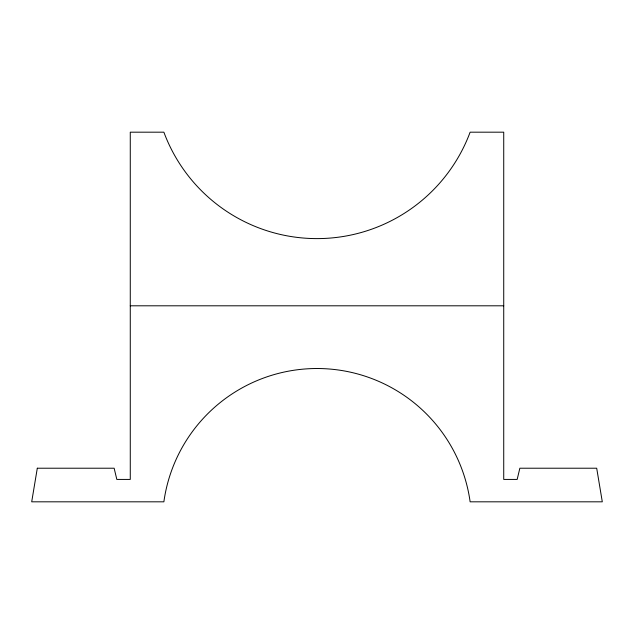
<?xml version="1.0" encoding="UTF-8"?>
<svg xmlns="http://www.w3.org/2000/svg" width="634" height="634" viewBox="0 0 634 634"><rect width="100%" height="100%" fill="white"/><g stroke="black" fill="none" stroke-linecap="round" stroke-linejoin="round"><path stroke-width="0.95" d="M130.271 305.802L503.729 305.802M37.303 468.217L31.7 501.819L163.873 501.819A154.601 154.601 0 0 1 470.127 501.819L602.3 501.819L596.697 468.217L519.856 468.217L517.17 479.423L503.729 479.423L503.729 132.181L470.127 132.181A163.374 163.374 0 0 1 163.873 132.181L130.271 132.181L130.271 479.423L116.83 479.423L114.144 468.217L37.303 468.217"/></g></svg>
